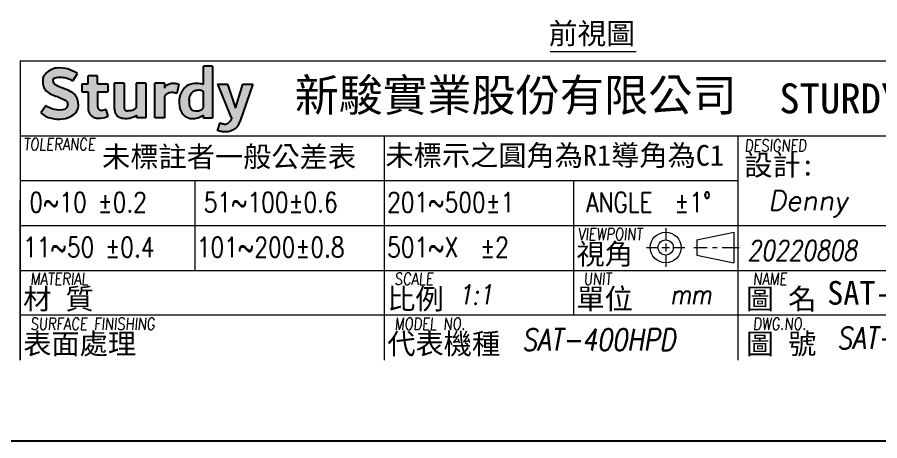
# Model space of a CAD drawing. Header units: millimetres. Extents: x -406921 to 44688, y -22195 to 9469.
# Drawn here: x 38506 to 42399, y 199 to 2111 of the extents above; entities that cross this region are included whole.
import ezdxf

# ---------------------------------------------------------------- set-up
doc = ezdxf.new("R2010")
doc.units = ezdxf.units.MM
doc.header["$MEASUREMENT"] = 0
doc.layers.get('0').update_dxf_attribs({"lineweight": 25})
for name, color, linetype, lineweight in [('D', 3, 'Continuous', 13), ('F', 7, 'Continuous', 15), ('T', 4, 'Continuous', 15)]:
    doc.layers.add(name, color=color, linetype=linetype, lineweight=lineweight)
doc.styles.get("Standard").update_dxf_attribs({"font": 'KAIU.TTF'})
doc.styles.add('STU25', font='isocp2.shx')
doc.styles.add('Text', font='romans.shx', dxfattribs={"width": 0.8, "oblique": 10})

# ---------------------------------------------------------------- blocks, each defined once
blk = doc.blocks.new('Sturdy')
h = blk.add_hatch(color=256)
h.dxf.hatch_style = 1
edge = h.paths.add_edge_path()
edge.add_spline(control_points=[(162.769549622105, 53.01128123631375), (162.9519776901209, 52.87446018530186), (163.1332971675354, 52.68884961605444), (163.3338905514659, 52.60288102294139), (164.0959453629241, 52.29638283350657), (165.0080421553398, 52.16321593627681), (165.829549622105, 52.47128123631374), (166.7753526473951, 52.82595737079755), (167.1584086113943, 53.52293247058783), (166.8495496221049, 54.51128123631375), (166.8095318324666, 54.63933816315668), (166.7484611360115, 54.76277790469221), (166.669549622105, 54.87128123631375), (166.2537156796656, 55.443052907168), (165.6069565117982, 55.57974509606838), (164.989549622105, 55.83128123631376), (164.7580318021685, 55.92560331110265), (164.5344290089411, 56.0381541498985), (164.329204839598, 56.16341884872789)], knot_values=[0, 0, 0, 0, 1, 1, 1, 2, 2, 2, 3, 3, 3, 4, 4, 4, 5, 5, 5, 5.87301799733209, 5.87301799733209, 5.87301799733209, 5.87301799733209], degree=3, periodic=0)
edge.add_ellipse((164.4853465309414, 56.41958241410055), major_axis=(-0.3, 0), ratio=1, start_angle=380.00244265329997, end_angle=418.63606191858844, ccw=False)
edge.add_spline(control_points=[(164.2034431192978, 56.31696435280678), (164.1633471366102, 56.42711143206431), (164.1292944602512, 56.54975026519101), (164.149549622105, 56.67128123631376), (164.1659895208355, 56.76992062869697), (164.2341016243014, 56.88145373700016), (164.329549622105, 56.91128123631374), (164.5784475488459, 56.98906183842028), (164.8490276496858, 56.98260827859285), (165.1095496221049, 56.97128123631374), (165.31331789597, 56.96242174614569), (165.5150561574113, 56.9127002251644), (165.7095496221049, 56.85128123631377), (165.8973836235282, 56.79196523586428), (166.0733678977406, 56.69937209849591), (166.2495496221049, 56.61128123631373), (166.2748478433863, 56.59863212567306), (166.2965918999245, 56.5769042710474), (166.31908568646, 56.56611511419946)], knot_values=[0.2359005168535291, 0.2359005168535291, 0.2359005168535291, 0.2359005168535291, 1, 1, 1, 2, 2, 2, 3, 3, 3, 4, 4, 4, 5, 5, 5, 6, 6, 6, 6], degree=3, periodic=0)
edge.add_line((166.31908568646, 56.56611511419946), (166.8495496221049, 57.39128123631374))
edge.add_spline(control_points=[(166.8495496221049, 57.39128123631374), (165.9083286863139, 57.86189170420928), (165.6761597083367, 58.07305524206255), (164.449549622105, 57.99128123631375), (164.2602331992447, 57.9786601414564), (164.0857156879594, 57.88174766265551), (163.9095496221049, 57.81128123631375), (163.883288335533, 57.80077672168498), (163.862876482644, 57.77611114399394), (163.8155627292076, 57.75331426535708), (163.7630962123929, 57.71546234686373), (163.6782614222226, 57.68854106974514), (163.6095496221049, 57.63128123631374), (163.4357209897033, 57.48642404264571), (163.2422239405848, 57.3380154322043), (163.1202246295193, 57.15320611005228), (163.0158950527261, 57.02394512854788), (162.9890218031203, 56.85419858011242), (162.9681408534644, 56.73128123631375)], knot_values=[0, 0, 0, 0, 1, 1, 1, 2, 2, 2, 3, 3, 3, 4, 4, 4, 5, 5, 5, 6, 6, 6, 6], degree=3, periodic=0)
edge.add_spline(control_points=[(162.9681408534644, 56.73128123631375), (162.969549622105, 56.51128123631374), (162.953330214765, 56.28491498420566), (163.0095496221049, 56.07128123631375), (163.0550747674656, 55.89828568394348), (163.1503218344336, 55.7401229178208), (163.2495496221049, 55.59128123631375), (163.5645582988322, 55.11876822122288), (164.1417089820917, 54.99422147631871), (164.6295496221049, 54.81128123631375), (164.6560330105403, 54.80134996565052), (164.6932876139046, 54.77565043908105), (164.7542471617484, 54.75081506773726), (164.9435683871683, 54.65046165386798), (165.176998552445, 54.56755677114374), (165.4095496221049, 54.45128123631376), (165.4989923412049, 54.40655987676375), (165.5855311821385, 54.34810336427348), (165.649549622105, 54.27128123631375), (165.6805613081965, 54.2340672130039), (165.7046709915198, 54.19190212968056), (165.725968791574, 54.15199367320686)], knot_values=[0, 0, 0, 0, 1, 1, 1, 2, 2, 2, 3, 3, 3, 4, 4, 4, 5, 5, 5, 6, 6, 6, 6.76593214535402, 6.76593214535402, 6.76593214535402, 6.76593214535402], degree=3, periodic=0)
edge.add_ellipse((165.4611669978588, 54.01099718372841), major_axis=(-0.3, 0), ratio=1, start_angle=529.0949849627519, end_angle=568.0335369524958, ccw=False)
edge.add_spline(control_points=[(165.7557496451438, 53.95424276611543), (165.6382127448481, 53.34417415241937), (165.4160770152383, 53.31128123631375), (164.749549622105, 53.31128123631375), (164.4631932008395, 53.31128123631375), (164.1795809593178, 53.39597605847395), (163.9095496221049, 53.49128123631375), (163.7238020680264, 53.55683919657676), (163.5457313464693, 53.64319037413156), (163.3979278851092, 53.73896169427884), (163.3708448833584, 53.75644887872259), (163.3335446553952, 53.77784904495957), (163.309549622105, 53.79128123631376)], knot_values=[0.03894220374349737, 0.03894220374349737, 0.03894220374349737, 0.03894220374349737, 1, 1, 1, 2, 2, 2, 3, 3, 3, 4, 4, 4, 4], degree=3, periodic=0)
edge.add_line((163.309549622105, 53.79128123631376), (162.769549622105, 53.01128123631375))
edge = h.paths.add_edge_path()
edge.add_spline(control_points=[(178.1819708640097, 54.54107308317477), (178.0995355734329, 53.89218803059521), (178.274207337412, 53.03116345275784), (178.8031119228212, 52.63448501370098), (178.924964292515, 52.54309573643062), (179.109506869217, 52.47229868826733), (179.415032551963, 52.38263354224404), (179.8807930761143, 52.29667955460521), (180.2572128904417, 52.41085690722863), (180.8760857561816, 52.72898698230361)], knot_values=[0.02173865321954273, 0.02173865321954273, 0.02173865321954273, 0.02173865321954273, 1, 1, 1, 2, 2, 2, 2.98076902973505, 2.98076902973505, 2.98076902973505, 2.98076902973505], degree=3, periodic=0)
edge.add_line((180.8760857561765, 52.72898698230098), (180.8760857561765, 52.41028930397647))
edge.add_line((180.8760857561765, 52.41028930397647), (181.8999889332376, 52.41028930397647))
edge.add_line((181.8999889332376, 52.41028930397647), (181.8999889332376, 58.21661922575082))
edge.add_line((181.8999889332376, 58.21661922575082), (180.8760857561765, 58.21661922575082))
edge.add_line((180.8760857561765, 58.21661922575082), (180.8760857561765, 56.17548781040411))
edge.add_spline(control_points=[(180.8760857561836, 56.17548781040242), (180.4794304709838, 56.26977626791268), (180.1950488274799, 56.28945075960211), (179.8820478119356, 56.27654350122916), (179.5693923450713, 56.23941651073787), (179.3869901915405, 56.18104782160804), (179.2266058127555, 56.09483312324097), (179.1273099658631, 56.0646126480998), (179.0323313297051, 56.00848890855188), (178.9589387472193, 55.9394135368006), (178.8941805862025, 55.88328979725269), (178.8466912681235, 55.83148326843924), (178.7473954212311, 55.73650463228122), (178.6410489816598, 55.64487247308305), (178.5849252421119, 55.53694220472168), (178.528801502564, 55.45491520076704), (178.4467744986094, 55.34698493240567), (178.4013178105085, 55.23919145273073), (178.3584601452287, 55.14490458911523), (178.3127453022636, 55.04776054781441), (178.2698876369839, 54.93918779577231), (178.244173037816, 54.83918657678618), (178.2230671416533, 54.73353750062156), (178.2090618590671, 54.66151033303537), (178.1819708640097, 54.54107308317477)], knot_values=[0.02834046581678492, 0.02834046581678492, 0.02834046581678492, 0.02834046581678492, 1, 1, 1, 2, 2, 2, 3, 3, 3, 4, 4, 4, 5, 5, 5, 6, 6, 6, 7, 7, 7, 7.27715033013704, 7.27715033013704, 7.27715033013704, 7.27715033013704], degree=3, periodic=0)
edge = h.paths.add_edge_path(flags=16)
edge.add_spline(control_points=[(179.2802999678197, 54.30548745175837), (179.2905667719098, 53.92988832568325), (179.3174328072387, 53.54621080979764), (179.5818850999433, 53.34787159026921), (179.6428112847902, 53.30217695163402), (179.8915941024976, 53.19636627410221), (180.1247234821582, 53.20931790630558), (180.2640382834293, 53.22055297092422), (180.4033530847003, 53.25166988649459), (180.535370833922, 53.29603698558129)], knot_values=[0.02173865321954273, 0.02173865321954273, 0.02173865321954273, 0.02173865321954273, 1, 1, 1, 2, 2, 2, 2.510468638331081, 2.510468638331081, 2.510468638331081, 2.510468638331081], degree=3, periodic=0)
edge.add_ellipse((180.4491002408313, 53.75609967497934), major_axis=(0.4680815029547748, 0), ratio=1, start_angle=280.6207186669896, end_angle=327.8549011278574)
edge.add_ellipse((180.6760857561768, 53.61346283524295), major_axis=(0.199999999999676, 0), ratio=1, start_angle=327.8549011278712, end_angle=360)
edge.add_line((180.8760857561765, 53.61346283524307), (180.8760857561765, 55.2964431068893))
edge.add_ellipse((180.6760857561765, 55.2964431068893), major_axis=(0.2, 0), ratio=1, start_angle=0, end_angle=83.46012925498297)
edge.add_ellipse((180.6760857561765, 55.2964431068893), major_axis=(0.2, 0), ratio=1, start_angle=83.46012925498297, end_angle=83.46216086982491)
edge.add_spline(control_points=[(180.698857628413, 55.49514248241636), (180.6216216135436, 55.50400433275421), (180.5342905949931, 55.51266712179655), (180.443672772652, 55.51537213141868), (180.2367532049059, 55.52048125654821), (180.0681520756313, 55.48982650577101), (179.9429785099578, 55.45406262986429), (179.776931943248, 55.40552594113373), (179.6951859411755, 55.32633450162598), (179.6205862296254, 55.25736013334843), (179.5567221655063, 55.18838694409975), (179.4979962872531, 55.11833497181106), (179.4595202361921, 55.05203777613672), (179.4097175578646, 54.99022423612827), (179.3747043513991, 54.93420310578346), (179.349325766355, 54.8583728333871), (179.3156060056002, 54.78163130891074), (179.2891665504875, 54.69713749516181), (179.2810272978915, 54.59016446104324), (179.274858581604, 54.51121196673672), (179.2703238551577, 54.43109846618488), (179.2745752425936, 54.36662707250316), (179.2794793700429, 54.33368753925343), (179.2797700159119, 54.31835682456538), (179.2802999678196, 54.30548745175837)], knot_values=[0.4855580314128294, 0.4855580314128294, 0.4855580314128294, 0.4855580314128294, 1, 1, 1, 2, 2, 2, 3, 3, 3, 4, 4, 4, 5, 5, 5, 6, 6, 6, 7, 7, 7, 7.27715033013704, 7.27715033013704, 7.27715033013704, 7.27715033013704], degree=3, periodic=0)
edge = h.paths.add_edge_path()
edge.add_spline(control_points=[(182.4520710659399, 51.01503124698098), (182.5266265126893, 50.99733756192008), (182.7461373036874, 50.94524271207703), (183.0751897274548, 50.86491616865285), (183.4467113880743, 50.86517229535879), (183.8010651616909, 50.90849926201754), (184.1559249892844, 51.0596117922315), (184.4848571342499, 51.27447903900425), (184.7260661248807, 51.56414852579107), (184.8674986324373, 51.85031396903019), (184.9452778661491, 52.03523206005183), (184.9778814920388, 52.11274632667796)], knot_values=[-3.109083238477552, -3.109083238477552, -3.109083238477552, -3.109083238477552, -2.879020987903759, -2.431719627847778, -2.099266368640748, -1.76963749229732, -1.367893450470945, -0.9540338097803585, -0.6020412206063401, -0.2523646195793335, 0, 0, 0, 0], degree=3, periodic=0)
edge.add_line((184.9778814920388, 52.11274632667796), (186.3760855907946, 56.20330681151876))
edge.add_line((186.3760855907946, 56.20330681151876), (185.2890279390558, 56.20330681151876))
edge.add_line((185.2890279390558, 56.20330681151876), (184.4577485583144, 53.50697753808833))
edge.add_line((184.4577485583144, 53.50697753808833), (183.5518671818654, 56.20330681151876))
edge.add_line((183.5518671818654, 56.20330681151876), (182.4541521021685, 56.20330681151876))
edge.add_line((182.4541521021685, 56.20330681151876), (183.9138913160261, 52.62031055932267))
edge.add_ellipse((184.7112172705599, 52.98125510231661), major_axis=(0.8752197671957788, 0), ratio=1, start_angle=204.3559695194114, end_angle=216.6719975374934)
edge.add_spline(control_points=[(184.0092318271164, 52.45854478284348), (184.0143127279299, 52.45286584974787), (184.0202762574563, 52.44016298532787), (184.0290927737014, 52.41443779888246), (184.0188823080912, 52.37560766327923), (184.0063150990379, 52.31671976441051), (183.9627172690058, 52.24575159255333), (183.920532259148, 52.16113918647468), (183.8519755739172, 52.09109766207979), (183.8020821747922, 52.01723703377646), (183.7428090926358, 51.95369699883268), (183.6814608843313, 51.88563216931988), (183.6055212804069, 51.83001147825731), (183.5271450350274, 51.76466945608975), (183.4414199578105, 51.72029010963915), (183.3342454239199, 51.70520750164658), (183.2181090164629, 51.71252675514656), (183.0976572026376, 51.72742179894745), (182.993551443729, 51.77044003189745), (182.8912318992066, 51.79958479737834), (182.8068555324124, 51.82141105566567), (182.7170416192886, 51.86230038982315), (182.6990961394395, 51.82478179406755), (182.6932205767554, 51.81249879582471)], knot_values=[0, 0, 0, 0, 0.02242999990949594, 0.04188524939734173, 0.08003878012463823, 0.1382883251801748, 0.2234360865283587, 0.3264420143206428, 0.4208088393175682, 0.5147371600612666, 0.5932366661115358, 0.6811982142792781, 0.7889168014221408, 0.8744017224736824, 0.9876740256639303, 1.072438049056976, 1.195650096609566, 1.336737760979672, 1.432573294893386, 1.534159323290303, 1.647882194302249, 1.723616032624068, 1.760485535225107, 1.760485535225107, 1.760485535225107, 1.760485535225107], degree=3, periodic=0)
edge.add_line((182.6932205767555, 51.81249879582474), (182.4520710659399, 51.01503124698098))
edge = h.paths.add_edge_path()
edge.add_line((167.3316188896045, 56.24788854481977), (167.3316188896045, 55.34243399936524))
edge.add_line((167.3316188896045, 55.34243399936524), (168.0276347951859, 55.34243399936524))
edge.add_line((168.0276347951859, 55.34243399936524), (168.0276347951859, 53.48788854481977))
edge.add_spline(control_points=[(168.0276347951859, 53.48788854481977), (168.059963541054, 53.23128709951147), (168.078748112834, 53.10605662097804), (168.1538863999541, 53.01839528600464), (168.2415477349275, 52.79924194857114), (168.3793012613143, 52.68027299396438), (168.5016047942772, 52.57717698042924), (168.559440240425, 52.53352255969794), (168.6526328381998, 52.50375572896593), (168.7184028454825, 52.47002752010301), (168.7841728527652, 52.44810418434211), (168.8988150346903, 52.42193109426449), (168.9679915910682, 52.40763033370659), (169.0556849341118, 52.39919828149086), (169.1804793069047, 52.39413905016142), (169.3859427432849, 52.3938343141824)], knot_values=[1, 1, 1, 1, 2, 2, 2, 3, 3, 3, 4, 4, 4, 5, 5, 5, 6, 6, 6, 6], degree=3, periodic=0)
edge.add_spline(control_points=[(169.3859427432849, 52.3938343141824), (169.8313063170141, 52.44170909724374), (169.9842063201601, 52.49774622726706), (170.2716188896046, 52.64788854481976)], knot_values=[0, 0, 0, 0, 1, 1, 1, 1], degree=3, periodic=0)
edge.add_line((170.2716188896046, 52.64788854481976), (170.0316188896046, 53.36788854481976))
edge.add_spline(control_points=[(170.0316188896046, 53.36788854481976), (169.8716188896045, 53.32788854481977), (169.7161239926683, 53.25963890932432), (169.5526525964835, 53.25078993103454), (169.5422328977428, 53.25041280151579), (169.5319932537818, 53.2510873602787), (169.5182737923628, 53.25333829257654)], knot_values=[0, 0, 0, 0, 1, 1, 1, 1.009941891203313, 1.009941891203313, 1.009941891203313, 1.009941891203313], degree=3, periodic=0)
edge.add_ellipse((169.568953795672, 53.74100881289949), major_axis=(-0.4902968479681218, 0), ratio=1, start_angle=359.55105924863886, end_angle=444.06696944522093, ccw=False)
edge.add_line((169.078671998507, 53.74485049172762), (169.078671998507, 55.34243399936524))
edge.add_line((169.078671998507, 55.34243399936524), (170.2116188896046, 55.34243399936524))
edge.add_line((170.2116188896046, 55.34243399936524), (170.2116188896046, 56.24788854481977))
edge.add_line((170.2116188896046, 56.24788854481977), (169.078671998507, 56.24788854481977))
edge.add_line((169.078671998507, 56.24788854481977), (169.078671998507, 57.14200555692006))
edge.add_line((169.078671998507, 57.14200555692006), (168.0276347951859, 57.14200555692006))
edge.add_line((168.0276347951859, 57.14200555692006), (168.0276347951859, 56.24788854481977))
edge.add_line((168.0276347951859, 56.24788854481977), (167.3316188896045, 56.24788854481977))
edge = h.paths.add_edge_path()
edge.add_line((170.9388749484317, 56.31907018913439), (170.9388749484317, 53.58350062779056))
edge.add_spline(control_points=[(170.9388749484317, 53.58350062779056), (170.9437168414744, 53.50918990721365), (170.9527789402183, 53.37010978262826), (170.9900433594942, 53.18080600249419), (171.0410413234185, 53.00920450160274), (171.1346070832179, 52.83779006334298), (171.304066932391, 52.63671771109574), (171.5488665429147, 52.46816239694535), (171.8435372531215, 52.40212656316911), (172.020442167546, 52.39131765797049), (172.1103611829734, 52.38582359854046)], knot_values=[0, 0, 0, 0, 0.2231676814392599, 0.4176811730130354, 0.5776706493376736, 0.7583461492249561, 0.9988735769402074, 1.362791665211252, 1.624277593596444, 1.894580682943416, 1.894580682943416, 1.894580682943416, 1.894580682943416], degree=3, periodic=0)
edge.add_spline(control_points=[(172.1103611829734, 52.38582359854046), (172.2814369279784, 52.38045308737289), (172.4800728200145, 52.38651520015598), (172.675402753885, 52.41907018913439), (172.9318651740813, 52.46181392583378), (173.2837217521537, 52.6027946543044), (173.4723905786112, 52.73930149564521)], knot_values=[0.1777489856660285, 0.1777489856660285, 0.1777489856660285, 0.1777489856660285, 1, 1, 1, 2, 2, 2, 2], degree=3, periodic=0)
edge.add_line((173.4723905786112, 52.73930149564521), (173.4723905786112, 52.44837883009803))
edge.add_line((173.4723905786112, 52.44837883009803), (174.475402753885, 52.44837883009803))
edge.add_line((174.475402753885, 52.44837883009803), (174.475402753885, 56.31907018913439))
edge.add_line((174.475402753885, 56.31907018913439), (173.395402753885, 56.31907018913439))
edge.add_line((173.395402753885, 56.31907018913439), (173.395402753885, 53.81291190542908))
edge.add_spline(control_points=[(173.395402753885, 53.81291190542908), (173.3967872155037, 53.75006306547083), (173.3989453340239, 53.65209339721352), (173.3427943935691, 53.50866120494922), (173.2715633674725, 53.45621469969241), (173.229066167028, 53.42492454751233)], knot_values=[0, 0, 0, 0, 0.1871780923136382, 0.2917758803692212, 0.4464755440633269, 0.4464755440633269, 0.4464755440633269, 0.4464755440633269], degree=3, periodic=0)
edge.add_spline(control_points=[(173.229066167028, 53.42492454751233), (173.0695265817064, 53.30083233500168), (172.876587217485, 53.21390421222577), (172.4702202991699, 53.23261294201718)], knot_values=[0.2054420648705284, 0.2054420648705284, 0.2054420648705284, 0.2054420648705284, 0.9898763514696447, 0.9898763514696447, 0.9898763514696447, 0.9898763514696447], degree=3, periodic=0)
edge.add_spline(control_points=[(172.4702202991699, 53.23261294201718), (172.4302058535932, 53.23368127280165), (172.3445709992323, 53.23596760589508), (172.2091691638939, 53.25471203596575), (172.1046990333451, 53.35259287196079), (172.0575761897168, 53.47199488259677), (172.0533375547475, 53.59767628609052), (172.0530827305974, 53.67955620108405), (172.0529395663261, 53.72555764309065)], knot_values=[-0.7722597310696322, -0.7722597310696322, -0.7722597310696322, -0.7722597310696322, -0.6515785105993845, -0.5139900339613458, -0.3749151083241687, -0.2459735406832752, -0.1381918577687039, 0, 0, 0, 0], degree=3, periodic=0)
edge.add_line((172.0529395663261, 53.72555764309065), (172.0529395663261, 56.31907018913439))
edge.add_line((172.0529395663261, 56.31907018913439), (170.9388749484317, 56.31907018913439))
edge = h.paths.add_edge_path()
edge.add_line((175.4513060863192, 56.31907018913439), (175.4513060863192, 52.44837883009803))
edge.add_line((175.4513060863192, 52.44837883009803), (176.5374868392778, 52.44837883009803))
edge.add_line((176.5374868392778, 52.44837883009803), (176.5374868392778, 54.73800088212051))
edge.add_ellipse((176.7374868392778, 54.73800088212051), major_axis=(-0.2, 0), ratio=1, start_angle=332.7984273957814, end_angle=360, ccw=False)
edge.add_spline(control_points=[(176.559606073891, 54.82942534988165), (176.5596069474268, 54.82942704954034), (176.5596078209643, 54.82942874919762), (176.5596086945036, 54.8294304488535)], knot_values=[0.04839774533424678, 0.04839774533424678, 0.04839774533424678, 0.04839774533424678, 0.0484034146382407, 0.0484034146382407, 0.0484034146382407, 0.0484034146382407], degree=3, periodic=0)
edge.add_spline(control_points=[(176.5596086945036, 54.8294304488535), (176.5883879887407, 54.88542666715971), (176.6544455516549, 55.00268929709382), (176.7946295977561, 55.1096216847946), (176.9241635660868, 55.19379792568112), (177.0659051519817, 55.27478387390723), (177.2604318763556, 55.29646232014426), (177.4776856633037, 55.29291183313336), (177.6675680049461, 55.27785006181486), (177.8185302021141, 55.23093183354709), (177.8930148923268, 55.19180590650588), (177.9242050883568, 55.17542206533276)], knot_values=[0.0484034146382407, 0.0484034146382407, 0.0484034146382407, 0.0484034146382407, 0.2351821539362137, 0.450423512507465, 0.5653163156257436, 0.7010372820222397, 0.9348621844244049, 1.137880266072645, 1.356155158750065, 1.502719202118647, 1.608306790793141, 1.608306790793141, 1.608306790793141, 1.608306790793141], degree=3, periodic=0)
edge.add_line((177.9242050883568, 55.17542206533276), (178.1312648975961, 56.21348539769362))
edge.add_spline(control_points=[(178.1312648975961, 56.21348539769362), (178.0619559088875, 56.23073433062731), (177.9220707925992, 56.26554754943537), (177.7118071347129, 56.29912894583104), (177.508803203956, 56.30126009194751), (177.2979664234141, 56.31360597989362), (177.0995905966566, 56.25259366208117), (176.9165370196745, 56.17883752944766), (176.7788634701555, 56.09976813524192), (176.6788220799801, 56.01047423245854), (176.592022405253, 55.90439474623471), (176.5579177336605, 55.812807033979), (176.5374868392778, 55.75794009673935)], knot_values=[-1.824251606222828, -1.824251606222828, -1.824251606222828, -1.824251606222828, -1.609943995014401, -1.391718313298907, -1.187989607894844, -1.00036412415383, -0.7631654648289785, -0.5753197470288383, -0.4068090786987725, -0.2908110285904876, -0.1742145322914033, 0, 0, 0, 0], degree=3, periodic=0)
edge.add_line((176.5374868392778, 55.75794009673935), (176.5374868392778, 56.31907018913439))
edge.add_line((176.5374868392778, 56.31907018913439), (175.4513060863192, 56.31907018913439))
for p, q in [((181.8999889332376, 58.21661922575082), (180.8760857561765, 58.21661922575082)), ((180.8760857561765, 56.17548781040411), (180.8760857561765, 58.21661922575082)), ((181.8999889332376, 58.21661922575082), (181.8999889332376, 52.41028930397647)), ((168.0276347951859, 56.24788854481977), (168.0276347951859, 57.14200555692006)), ((169.078671998507, 57.14200555692006), (168.0276347951859, 57.14200555692006)), ((169.078671998507, 56.24788854481977), (169.078671998507, 57.14200555692006)), ((167.3316188896045, 56.24788854481977), (167.3316188896045, 55.34243399936524)), ((167.3316188896045, 56.24788854481977), (168.0276347951859, 56.24788854481977)), ((169.078671998507, 56.24788854481977), (170.2116188896046, 56.24788854481977)), ((170.2116188896046, 56.24788854481977), (170.2116188896046, 55.34243399936524)), ((172.0529395663261, 56.31907018913439), (170.9388749484317, 56.31907018913439)), ((170.9388749484317, 56.31907018913439), (170.9388749484317, 53.58350062779056)), ((172.0529395663261, 56.31907018913439), (172.0529395663261, 53.72555764309065)), ((173.395402753885, 56.31907018913439), (173.395402753885, 53.81291190542908)), ((174.475402753885, 56.31907018913439), (173.395402753885, 56.31907018913439)), ((174.475402753885, 56.31907018913439), (174.475402753885, 52.44837883009803)), ((176.5374868392778, 56.31907018913439), (175.4513060863192, 56.31907018913439)), ((175.4513060863192, 52.44837883009803), (175.4513060863192, 56.31907018913439)), ((176.5374868392778, 56.31907018913439), (176.5374868392778, 55.75794009673935)), ((178.1312648975961, 56.21348539769362), (177.9242050883568, 55.17542206533276)), ((182.4541521021685, 56.20330681151876), (183.5518671818654, 56.20330681151876)), ((182.4541521021685, 56.20330681151876), (183.9138913160261, 52.62031055932267)), ((183.5518671818654, 56.20330681151876), (184.4577485583144, 53.50697753808833)), ((184.4577485583144, 53.50697753808833), (185.2890279390558, 56.20330681151876)), ((186.3760855907946, 56.20330681151876), (184.9778814920388, 52.11274632667796)), ((185.2890279390558, 56.20330681151876), (186.3760855907946, 56.20330681151876)), ((167.3316188896045, 55.34243399936524), (168.0276347951859, 55.34243399936524)), ((168.0276347951859, 55.34243399936524), (168.0276347951859, 53.48788854481977)), ((169.078671998507, 55.34243399936524), (169.078671998507, 53.74485049172603)), ((169.078671998507, 55.34243399936524), (170.2116188896046, 55.34243399936524)), ((180.8760857561765, 53.61346283524307), (180.8760857561765, 55.2964431068893)), ((176.5374868392778, 54.73800088212051), (176.5374868392778, 52.44837883009803)), ((173.4723905786112, 52.44837883009803), (173.4723905786112, 52.73930149564521)), ((174.475402753885, 52.44837883009803), (173.4723905786112, 52.44837883009803)), ((176.5374868392778, 52.44837883009803), (175.4513060863192, 52.44837883009803)), ((180.8760857561765, 52.41028930397647), (180.8760857561765, 52.72898698230098)), ((181.8999889332376, 52.41028930397647), (180.8760857561765, 52.41028930397647)), ((182.4520710659399, 51.01503124698098), (182.6932221065514, 51.81250385477173))]:
    blk.add_line(p, q)
at = {"color": 7, "linetype": 'Continuous', "lineweight": 25}
for p, q in [((166.31908568646, 56.56611511419946), (166.8495496221049, 57.39128123631374)), ((163.309549622105, 53.79128123631376), (162.769549622105, 53.01128123631375)), ((170.2716188896046, 52.64788854481976), (170.0316188896046, 53.36788854481976))]:
    blk.add_line(p, q, dxfattribs=at)
for centre, start, end in [((164.4853465309414, 56.41958241410055), 200.0024426533003, 238.6360619185897), ((165.4611669978588, 54.01099718372841), 349.0949849627509, 28.0335369524953)]:
    blk.add_arc(centre, 0.3, start, end, dxfattribs=at)
for centre, radius, start, end in [((176.7374868392778, 54.73800088212051), 0.2, 152.7984273957814, 180), ((184.7112172705599, 52.98125510231661), 0.8752197671957788, 204.3559695194042, 216.6719975374934)]:
    blk.add_arc(centre, radius, start, end)
at = {"lineweight": 25}
for centre, radius, start, end in [((180.6760857561765, 55.2964431068893), 0.2, 0, 83.46216086982491), ((169.568953795672, 53.74100881289949), 0.4902968479681218, 179.5510592486389, 264.066969445221), ((180.4491002408313, 53.75609967497934), 0.4680815029547748, 280.6207186669896, 327.8549011278574), ((180.6760857561768, 53.61346283524295), 0.199999999999676, 327.8549011278401, 3.460443493432306e-11)]:
    blk.add_arc(centre, radius, start, end, dxfattribs=at)
at = {"color": 7, "linetype": 'Continuous', "lineweight": 25}
for points, knots in [([(166.8495496221049, 57.39128123631374), (165.9083286863139, 57.86189170420928), (165.6761597083367, 58.07305524206255), (164.449549622105, 57.99128123631375), (164.2602331992447, 57.9786601414564), (164.0857156879594, 57.88174766265551), (163.9095496221049, 57.81128123631375), (163.883288335533, 57.80077672168498), (163.862876482644, 57.77611114399394), (163.8155627292076, 57.75331426535708), (163.7630962123929, 57.71546234686373), (163.6782614222226, 57.68854106974514), (163.6095496221049, 57.63128123631374), (163.4357209897033, 57.48642404264571), (163.2422239405848, 57.3380154322043), (163.1202246295193, 57.15320611005228), (163.0158950527261, 57.02394512854788), (162.9890218031203, 56.85419858011242), (162.9681408534644, 56.73128123631375)], [0, 0, 0, 0, 1, 1, 1, 2, 2, 2, 3, 3, 3, 4, 4, 4, 5, 5, 5, 6, 6, 6, 6]), ([(162.9681408534644, 56.73128123631375), (162.969549622105, 56.51128123631374), (162.953330214765, 56.28491498420566), (163.0095496221049, 56.07128123631375), (163.0550747674656, 55.89828568394348), (163.1503218344336, 55.7401229178208), (163.2495496221049, 55.59128123631375), (163.5645582988322, 55.11876822122288), (164.1417089820917, 54.99422147631871), (164.6295496221049, 54.81128123631375), (164.6560330105403, 54.80134996565052), (164.6932876139046, 54.77565043908105), (164.7542471617484, 54.75081506773726), (164.9435683871683, 54.65046165386798), (165.176998552445, 54.56755677114374), (165.4095496221049, 54.45128123631376), (165.4989923412049, 54.40655987676375), (165.5855311821385, 54.34810336427348), (165.649549622105, 54.27128123631375), (165.6805613081965, 54.2340672130039), (165.7046709915198, 54.19190212968056), (165.725968791574, 54.15199367320686)], [0, 0, 0, 0, 1, 1, 1, 2, 2, 2, 3, 3, 3, 4, 4, 4, 5, 5, 5, 6, 6, 6, 6.76593214535402, 6.76593214535402, 6.76593214535402, 6.76593214535402]), ([(164.2034431192978, 56.31696435280678), (164.1633471366102, 56.42711143206431), (164.1292944602512, 56.54975026519101), (164.149549622105, 56.67128123631376), (164.1659895208355, 56.76992062869697), (164.2341016243014, 56.88145373700016), (164.329549622105, 56.91128123631374), (164.5784475488459, 56.98906183842028), (164.8490276496858, 56.98260827859285), (165.1095496221049, 56.97128123631374), (165.31331789597, 56.96242174614569), (165.5150561574113, 56.9127002251644), (165.7095496221049, 56.85128123631377), (165.8973836235282, 56.79196523586428), (166.0733678977406, 56.69937209849591), (166.2495496221049, 56.61128123631373), (166.2748478433863, 56.59863212567306), (166.2965918999245, 56.5769042710474), (166.31908568646, 56.56611511419946)], [0.2359005168535291, 0.2359005168535291, 0.2359005168535291, 0.2359005168535291, 1, 1, 1, 2, 2, 2, 3, 3, 3, 4, 4, 4, 5, 5, 5, 6, 6, 6, 6]), ([(162.769549622105, 53.01128123631375), (162.9519776901209, 52.87446018530186), (163.1332971675354, 52.68884961605444), (163.3338905514659, 52.60288102294139), (164.0959453629241, 52.29638283350657), (165.0080421553398, 52.16321593627681), (165.829549622105, 52.47128123631374), (166.7753526473951, 52.82595737079755), (167.1584086113943, 53.52293247058783), (166.8495496221049, 54.51128123631375), (166.8095318324666, 54.63933816315668), (166.7484611360115, 54.76277790469221), (166.669549622105, 54.87128123631375), (166.2537156796656, 55.443052907168), (165.6069565117982, 55.57974509606838), (164.989549622105, 55.83128123631376), (164.7580318021685, 55.92560331110265), (164.5344290089411, 56.0381541498985), (164.329204839598, 56.16341884872789)], [0, 0, 0, 0, 1, 1, 1, 2, 2, 2, 3, 3, 3, 4, 4, 4, 5, 5, 5, 5.87301799733209, 5.87301799733209, 5.87301799733209, 5.87301799733209]), ([(180.8760857561836, 56.17548781040242), (180.4794304709838, 56.26977626791268), (180.1950488274799, 56.28945075960211), (179.8820478119356, 56.27654350122916), (179.5693923450713, 56.23941651073787), (179.3869901915405, 56.18104782160804), (179.2266058127555, 56.09483312324097), (179.1273099658631, 56.0646126480998), (179.0323313297051, 56.00848890855188), (178.9589387472193, 55.9394135368006), (178.8941805862025, 55.88328979725269), (178.8466912681235, 55.83148326843924), (178.7473954212311, 55.73650463228122), (178.6410489816598, 55.64487247308305), (178.5849252421119, 55.53694220472168), (178.528801502564, 55.45491520076704), (178.4467744986094, 55.34698493240567), (178.4013178105085, 55.23919145273073), (178.3584601452287, 55.14490458911523), (178.3127453022636, 55.04776054781441), (178.2698876369839, 54.93918779577231), (178.244173037816, 54.83918657678618), (178.2230671416533, 54.73353750062156), (178.2090618590671, 54.66151033303537), (178.1819708640097, 54.54107308317477)], [0.02834046581678492, 0.02834046581678492, 0.02834046581678492, 0.02834046581678492, 1, 1, 1, 2, 2, 2, 3, 3, 3, 4, 4, 4, 5, 5, 5, 6, 6, 6, 7, 7, 7, 7.27715033013704, 7.27715033013704, 7.27715033013704, 7.27715033013704]), ([(180.698857628413, 55.49514248241636), (180.6216216135436, 55.50400433275421), (180.5342905949931, 55.51266712179655), (180.443672772652, 55.51537213141868), (180.2367532049059, 55.52048125654821), (180.0681520756313, 55.48982650577101), (179.9429785099578, 55.45406262986429), (179.776931943248, 55.40552594113373), (179.6951859411755, 55.32633450162598), (179.6205862296254, 55.25736013334843), (179.5567221655063, 55.18838694409975), (179.4979962872531, 55.11833497181106), (179.4595202361921, 55.05203777613672), (179.4097175578646, 54.99022423612827), (179.3747043513991, 54.93420310578346), (179.349325766355, 54.8583728333871), (179.3156060056002, 54.78163130891074), (179.2891665504875, 54.69713749516181), (179.2810272978915, 54.59016446104324), (179.274858581604, 54.51121196673672), (179.2703238551577, 54.43109846618488), (179.2745752425936, 54.36662707250316), (179.2794793700429, 54.33368753925343), (179.2797700159119, 54.31835682456538), (179.2802999678196, 54.30548745175837)], [0.4855580314128294, 0.4855580314128294, 0.4855580314128294, 0.4855580314128294, 1, 1, 1, 2, 2, 2, 3, 3, 3, 4, 4, 4, 5, 5, 5, 6, 6, 6, 7, 7, 7, 7.27715033013704, 7.27715033013704, 7.27715033013704, 7.27715033013704]), ([(165.7557496451438, 53.95424276611543), (165.6382127448481, 53.34417415241937), (165.4160770152383, 53.31128123631375), (164.749549622105, 53.31128123631375), (164.4631932008395, 53.31128123631375), (164.1795809593178, 53.39597605847395), (163.9095496221049, 53.49128123631375), (163.7238020680264, 53.55683919657676), (163.5457313464693, 53.64319037413156), (163.3979278851092, 53.73896169427884), (163.3708448833584, 53.75644887872259), (163.3335446553952, 53.77784904495957), (163.309549622105, 53.79128123631376)], [0.03894220374349737, 0.03894220374349737, 0.03894220374349737, 0.03894220374349737, 1, 1, 1, 2, 2, 2, 3, 3, 3, 4, 4, 4, 4]), ([(178.1819708640097, 54.54107308317477), (178.0995355734329, 53.89218803059521), (178.274207337412, 53.03116345275784), (178.8031119228212, 52.63448501370098), (178.924964292515, 52.54309573643062), (179.109506869217, 52.47229868826733), (179.415032551963, 52.38263354224404), (179.8807930761143, 52.29667955460521), (180.2572128904417, 52.41085690722863), (180.8760857561816, 52.72898698230361)], [0.02173865321954273, 0.02173865321954273, 0.02173865321954273, 0.02173865321954273, 1, 1, 1, 2, 2, 2, 2.98076902973505, 2.98076902973505, 2.98076902973505, 2.98076902973505]), ([(179.2802999678197, 54.30548745175837), (179.2905667719098, 53.92988832568325), (179.3174328072387, 53.54621080979764), (179.5818850999433, 53.34787159026921), (179.6428112847902, 53.30217695163402), (179.8915941024976, 53.19636627410221), (180.1247234821582, 53.20931790630558), (180.2640382834293, 53.22055297092422), (180.4033530847003, 53.25166988649459), (180.535370833922, 53.29603698558129)], [0.02173865321954273, 0.02173865321954273, 0.02173865321954273, 0.02173865321954273, 1, 1, 1, 2, 2, 2, 2.510468638331081, 2.510468638331081, 2.510468638331081, 2.510468638331081]), ([(168.0276347951859, 53.48788854481977), (168.059963541054, 53.23128709951147), (168.078748112834, 53.10605662097804), (168.1538863999541, 53.01839528600464), (168.2415477349275, 52.79924194857114), (168.3793012613143, 52.68027299396438), (168.5016047942772, 52.57717698042924), (168.559440240425, 52.53352255969794), (168.6526328381998, 52.50375572896593), (168.7184028454825, 52.47002752010301), (168.7841728527652, 52.44810418434211), (168.8988150346903, 52.42193109426449), (168.9679915910682, 52.40763033370659), (169.0556849341118, 52.39919828149086), (169.1804793069047, 52.39413905016142), (169.3859427432849, 52.3938343141824)], [1, 1, 1, 1, 2, 2, 2, 3, 3, 3, 4, 4, 4, 5, 5, 5, 6, 6, 6, 6]), ([(170.0316188896046, 53.36788854481976), (169.8716188896045, 53.32788854481977), (169.7161239926683, 53.25963890932432), (169.5526525964835, 53.25078993103454), (169.5422328977428, 53.25041280151579), (169.5319932537818, 53.2510873602787), (169.5182737923628, 53.25333829257654)], [0, 0, 0, 0, 1, 1, 1, 1.009941891203313, 1.009941891203313, 1.009941891203313, 1.009941891203313]), ([(172.1103611829734, 52.38582359854046), (172.2814369279784, 52.38045308737289), (172.4800728200145, 52.38651520015598), (172.675402753885, 52.41907018913439), (172.9318651740813, 52.46181392583378), (173.2837217521537, 52.6027946543044), (173.4723905786112, 52.73930149564521)], [0.1777489856660285, 0.1777489856660285, 0.1777489856660285, 0.1777489856660285, 1, 1, 1, 2, 2, 2, 2])]:
    blk.add_open_spline(points, degree=3, knots=knots, dxfattribs=at)
for points in [[(176.5374868392778, 55.75794009673935), (176.6088083130933, 55.91688647333947), (176.6810566660933, 56.00840105380621), (176.7677546896934, 56.08546596367294), (176.9122513956935, 56.17216398727301), (177.0856474428936, 56.24441234027307), (177.3155596573518, 56.3027525290664), (177.5031849377925, 56.30302873299338), (177.7067279326385, 56.29433191433806), (177.9225884693612, 56.26229011591828), (178.1312648975961, 56.21348539769362)], [(170.9388749484317, 53.58350062779056), (170.958505463657, 53.361198003175), (170.9955559010929, 53.17024574869753), (171.0440064731245, 53.01776894848044), (171.1292224792272, 52.85845206750597), (171.2838339546472, 52.67420024213709), (171.5876245613508, 52.4738314764836), (171.8411095841209, 52.40964242777059), (172.1103611829734, 52.38582359854046)], [(172.0529395663261, 53.72555764309065), (172.0541663746521, 53.58737123096957), (172.0629357089565, 53.47994688574115), (172.1116274376815, 53.36055239918727), (172.2153686625021, 53.26792630559746), (172.349658434157, 53.23797891618806), (172.4702202991699, 53.23261294201718)], [(173.395402753885, 53.81291190542908), (173.3835664911358, 53.62610842278941), (173.3428110099563, 53.52977728545601), (173.229066167028, 53.42492454751233)], [(184.9778814920388, 52.11274632667796), (184.8780549232789, 51.88096505611228), (184.7145629191338, 51.57186298577557), (184.4876398059606, 51.302781801853), (184.1466021112974, 51.0683183867721), (183.7735921327596, 50.91911439535697), (183.4473573424187, 50.87193327953013), (183.1149321158657, 50.87625049026459), (182.6758770530626, 50.96174410718987), (182.4520710659399, 51.01503124698098)]]:
    blk.add_spline(points, degree=3)
blk.add_open_spline([(176.559606073891, 54.82942534988165), (176.5883861256563, 54.88542335986805), (176.6544440141697, 55.00268812430008), (176.7946295977561, 55.1096216847946), (176.9241635660868, 55.19379792568112), (177.0659051519817, 55.27478387390723), (177.2604318763556, 55.29646232014426), (177.4776856633037, 55.29291183313336), (177.6675680049461, 55.27785006181486), (177.8185302021141, 55.23093183354709), (177.8930148923268, 55.19180590650588), (177.9242050883568, 55.17542206533276)], degree=3, knots=[0.04839774533424678, 0.04839774533424678, 0.04839774533424678, 0.04839774533424678, 0.2351821539362137, 0.450423512507465, 0.5653163156257436, 0.7010372820222397, 0.9348621844244049, 1.137880266072645, 1.356155158750065, 1.502719202118647, 1.608306790793141, 1.608306790793141, 1.608306790793141, 1.608306790793141])
for points in [[(173.229066167028, 53.42492454751233), (173.0695265817064, 53.30083233500168), (172.876587217485, 53.21390421222577), (172.4702202991699, 53.23261294201718)], [(169.3859427432849, 52.3938343141824), (169.8313063170141, 52.44170909724374), (169.9842063201601, 52.49774622726706), (170.2716188896046, 52.64788854481976)]]:
    blk.add_open_spline(points, degree=3, dxfattribs=at)
at = {"start_tangent": (0.6795676550151303, -0.7595541397943368), "end_tangent": (-0.4780831529803315, -0.9994437713807696)}
blk.add_spline([(184.0092318271164, 52.45854478284348), (184.0203127282244, 52.439043025831), (184.0257303298181, 52.42035730064821), (184.0209388512062, 52.38250583251724), (184.0056283114203, 52.32630443688829), (183.9669413331585, 52.25045287806724), (183.9146175664701, 52.16172608053748), (183.8541583420391, 52.08927071606251), (183.7971183387927, 52.01464520120744), (183.745106616318, 51.95584934101858), (183.6840493768911, 51.89253072235368), (183.600378345084, 51.82468934521271), (183.5325369679429, 51.77267762273794), (183.4307749022315, 51.72292727950121), (183.3471038704243, 51.70935900407301), (183.2239556109626, 51.71332320054466), (183.0847838788125, 51.73649555492939), (182.9943287092912, 51.76815486426186), (182.8970894020558, 51.79755279435628), (182.7885431986302, 51.83147348292677), (182.7137145528924, 51.84314772996845), (182.6932205767554, 51.81249879582471)], degree=3, dxfattribs=at)

msp = doc.modelspace()

# ---------------------------------------------------------------- linework, layer by layer
at = {"layer": 'D'}
msp.add_line((40911.64005603985, 1955.553687193211), (41300.24863225502, 1955.553687193211), dxfattribs=at)
at = {"layer": 'Defpoints', "color": 6}
msp.add_lwpolyline([(31503.36710959712, 9469.409396952005), (31503.36710959712, 199.4093969520054), (44688.36710959712, 199.4093969520054), (44688.36710959712, 9469.409396952005)], close=True, dxfattribs=at)
at = {"layer": 'F', "color": 7}
for p, q in [((38519.34594592259, 1913.430560626495), (44414.34594592259, 1913.430560626495)), ((41014.35678882191, 1913.430560626484), (44414.34594592259, 1913.430560626484)), ((38519.34594592259, 1575.930560626495), (44414.34594592259, 1575.930560626495)), ((40161.84594592259, 1575.930560626492), (40161.84594592259, 968.4305606264952)), ((38519.34594592259, 1373.430560626495), (41759.34594592259, 1373.430560626495)), ((39306.84594592259, 1373.430560626495), (39306.84594592259, 968.4305606264952)), ((41016.84594592259, 1373.430560626495), (41016.84594592259, 968.4305606264952)), ((38519.34594592259, 563.4305606264916), (38519.34594592259, 1283.430560626502)), ((38519.34594592259, 1170.930560626495), (44414.34594592259, 1170.930560626495)), ((41174.34594592259, 1170.930560626495), (44414.34594592259, 1170.930560626495)), ((41759.34594592259, 1170.930560626495), (44414.34594592259, 1170.930560626495)), ((38519.34594592259, 968.4305606264952), (44414.34594592259, 968.4305606264952)), ((41016.84594592259, 968.4305606264952), (41016.84594592259, 765.9305606264952)), ((41759.34594592259, 968.4305606264952), (41759.34594592259, 563.4305606264952)), ((44414.34594592259, 765.9305606264952), (38519.34594592259, 765.9305606264952))]:
    msp.add_line(p, q, dxfattribs=at)
at = {"layer": 'F'}
for p, q in [((38519.34594592259, 1913.430560626495), (38519.34594592259, 968.4305606264952)), ((41759.34594592259, 1575.930560626495), (41759.34594592259, 968.4305606264952)), ((38519.34594592259, 1283.430560626502), (38519.34594592259, 923.4305606265025)), ((38519.34594592259, 968.4305606264952), (38519.34594592259, 563.4305606264952)), ((40161.84594592259, 968.4305606264952), (40161.84594592259, 563.4305606264952))]:
    msp.add_line(p, q, dxfattribs=at)
at = {"layer": 'F', "color": 0}
for p, q in [((41432.9105727609, 1158.621302255533), (41432.9105727609, 1105.882360507943)), ((41573.1671399648, 1105.882360507947), (41740.74929084412, 1140.957685592983)), ((41740.74929084412, 1140.957685592983), (41740.74929084412, 1002.21525221674)), ((41573.1671399648, 1105.882360507947), (41573.1671399648, 1037.290577301779)), ((41345.87573941021, 1071.586468904863), (41398.61468115768, 1071.586468904863)), ((41415.57693279737, 1071.586468904863), (41450.2442127242, 1071.586468904863)), ((41432.9105727609, 1088.920108868375), (41432.9105727609, 1054.252828941351)), ((41467.20646436389, 1071.586468904863), (41518.81105156445, 1071.586468904863)), ((41560.2195399631, 1071.586468904863), (41619.61149738768, 1071.586468904863)), ((41643.55988072946, 1071.586468904863), (41664.63445188191, 1071.586468904863)), ((41687.22345808537, 1071.586468904863), (41764.54719211899, 1071.586468904863)), ((41432.9105727609, 1037.290577301779), (41432.9105727609, 984.5516355541931)), ((41573.1671399648, 1037.290577301779), (41740.74929084412, 1002.21525221674))]:
    msp.add_line(p, q, dxfattribs=at)
for radius in [69.37121668812063, 34.29589160308212]:
    msp.add_circle((41432.9105727609, 1071.586468904863), radius, dxfattribs=at)

# ---------------------------------------------------------------- block references
at = {"xscale": 40.5, "yscale": 40.5, "zscale": 40.5}
msp.add_blockref('Sturdy', (32020.41399839397, -467.2601152298721), dxfattribs=at)

# ---------------------------------------------------------------- texts
at = {"attachment_point": 1, "style": 'STU25'}
for s, insert, char_height in [('{\\f標楷體|b0|i0|c136|p65;新駿實業股份有限公司}', (39757.99260126978, 1832.339059020285), 146.25), ('{\\f標楷體|b0|i0|c136|p65;STURDY\\H0.9667x; \\H1.034x;INDUSTRIAL CO.,LTD.}', (41945.60298772661, 1812.088866856668), 135)]:
    msp.add_mtext(s, dxfattribs=dict(at, insert=insert, char_height=char_height))
at = {"layer": 'D', "color": 4}
msp.add_text('SAT-400HPDW 安裝規畫圖(客規品)', height=107, dxfattribs=at).set_placement((42161.93691288021, 813.4024153908704))
at = {"layer": 'D', "color": 11, "insert": (40905.16979231952, 2084.929563126554), "char_height": 95, "attachment_point": 1}
msp.add_mtext('前視圖', dxfattribs=at)
at = {"layer": 'F', "color": 1, "lineweight": 15, "style": 'Text', "oblique": 5, "width": 0.8}
for s, p in [('TOLERANCE', (38533.58173207908, 1510.267958337814)), ('DESIGNED', (41788.91728973055, 1504.949026319298)), ('VIEWPOINT', (41035.65834039186, 1105.267958337814)), ('MATERIAL', (38564.63730782729, 902.7679583378103)), ('SCALE', (40208.09327664405, 902.7679583378103)), ('UNIT', (41062.13730782729, 902.7679583378067)), ('NAME', (41826.84407520706, 902.767958337814)), ('SURFACE FINISHING', (38564.63730782729, 700.267958337814)), ('MODEL NO.', (40208.09327664405, 700.267958337814)), ('DWG.NO.', (41826.84407520706, 700.267958337814))]:
    msp.add_text(s, height=54, dxfattribs=at).set_placement(p)
at = {"layer": 'F', "lineweight": -3}
for s, p in [('未標註者一般公差表', (38888.54969399089, 1434.670130451877)), ('未標示之圓角為R1導角為C1', (40167.67716958064, 1440.718626470547)), ('設計:', (41787.64082540844, 1396.70747594394)), ('視角', (41030.1181143312, 995.4337951632388)), ('材 質', (38532.6181143312, 792.9337951632388)), ('比例', (40176.07408314773, 792.9337951632351)), ('單位', (41030.1181143312, 792.9337951632315)), ('圖 名', (41794.82488171074, 792.9337951632388)), ('表面處理', (38532.6181143312, 590.4337951632388)), ('代表機種', (40176.07408314796, 590.4337951632388)), ('圖 號', (41794.82488171074, 590.4337951632388))]:
    msp.add_text(s, height=93.40846546979434, dxfattribs=at).set_placement(p)
at = {"layer": 'F', "lineweight": 20, "style": 'Text', "width": 0.8}
for s, p in [('0~10 ±0.2', (38560.10789373766, 1230.431315904725)), ('51~100±0.6', (39347.60789373766, 1230.431315904729)), ('201~500±1', (40175.71775125495, 1230.431315904729)), ('ANGLE  ±1%%D', (41073.78796575956, 1230.431315904729)), ('11~50 ±0.4', (38532.53153138414, 1027.931315904725)), ('101~200±0.8', (39316.5845638748, 1027.931315904729)), ('501~X  ±2', (40175.71775125495, 1027.931315904729))]:
    msp.add_text(s, height=90, dxfattribs=at).set_placement(p)
at = {"layer": 'T', "lineweight": 20, "style": 'Text', "oblique": 10}
msp.add_text('Denny', height=90, dxfattribs=at).set_placement((41895.39350464461, 1238.857327672486))
at = {"layer": 'T', "lineweight": 20, "style": 'Text', "oblique": 10, "width": 0.8}
for s, height, p in [('20220808', 90, (41802.19376286321, 1013.617972072674)), ('1:1', 90, (40496.88718022888, 813.7820486518376)), ('mm', 90, (41453.50336522346, 814.0370031569637)), ('SAT-400HPD', 99.00000000000001, (40783.84721356763, 606.1798855697507)), ('SAT-400HPDW-H-001-01', 99.00000000000001, (42205.89198308408, 613.5891089380111))]:
    msp.add_text(s, height=height, dxfattribs=at).set_placement(p)

doc.saveas('drawing.dxf')
